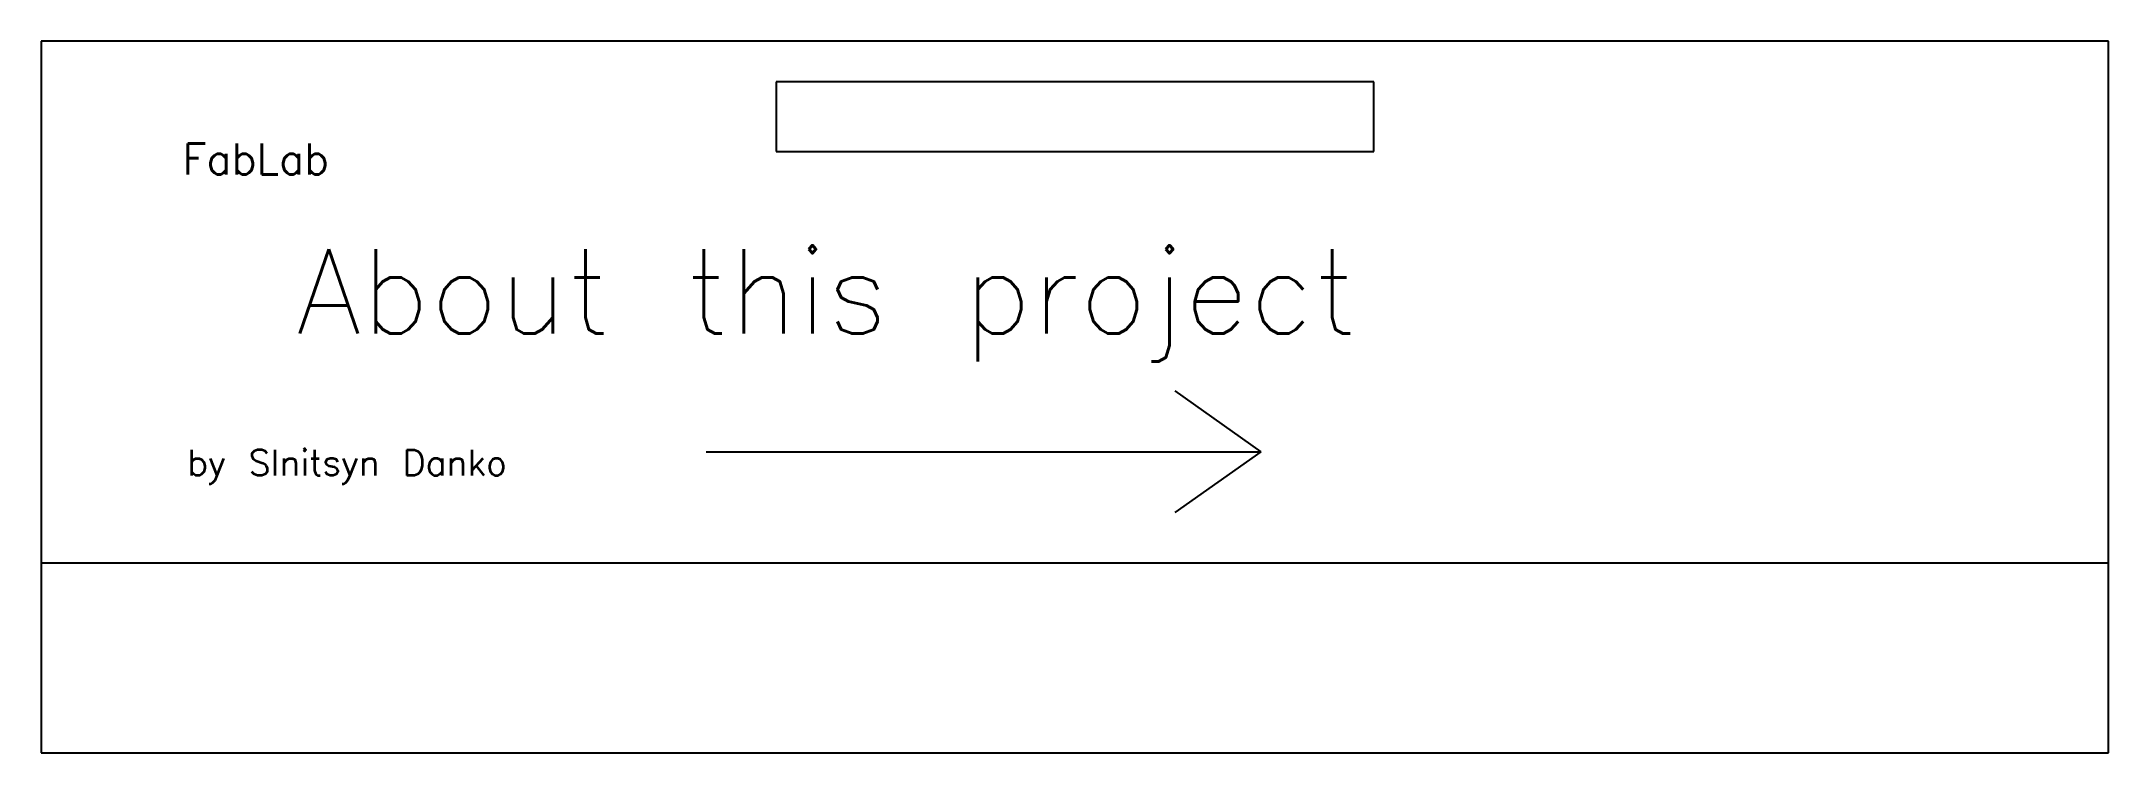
# Model space of a CAD drawing. Extents: x 1158 to 1278, y 2641 to 2682.
import ezdxf

# ---------------------------------------------------------------- set-up
doc = ezdxf.new("R2010")
doc.units = 0
doc.layers.add('ПО_УМОЛЧАНИЮ', color=7, linetype='CONTINUOUS')
doc.styles.add('MTXPL_ARIAL', font='txt.shx', dxfattribs={"height": 0.2})

msp = doc.modelspace()

# ---------------------------------------------------------------- linework, layer by layer
at = {"layer": 'ПО_УМОЛЧАНИЮ'}
for p, q in [((1277.93, 2681.97), (1157.93, 2681.97)), ((1157.93, 2681.97), (1157.93, 2640.66)), ((1277.93, 2640.66), (1277.93, 2681.97)), ((1235.28, 2679.62), (1200.59, 2679.62)), ((1200.59, 2679.62), (1200.59, 2675.57)), ((1235.28, 2675.57), (1235.28, 2679.62)), ((1200.59, 2675.57), (1235.28, 2675.57)), ((1223.73, 2661.67), (1228.72, 2658.14)), ((1196.52, 2658.14), (1228.72, 2658.14)), ((1228.72, 2658.14), (1223.73, 2654.61)), ((1277.93, 2651.66), (1157.93, 2651.66)), ((1157.93, 2651.66), (1157.93, 2640.66)), ((1277.93, 2640.66), (1277.93, 2651.66)), ((1157.93, 2640.66), (1277.93, 2640.66)), ((1157.93, 2640.66), (1277.93, 2640.66))]:
    msp.add_line(p, q, dxfattribs=at)

# ---------------------------------------------------------------- texts
at = {"layer": 'ПО_УМОЛЧАНИЮ', "style": 'MTXPL_ARIAL'}
for s, height, p in [('FabLab', 1.788, (1166.14, 2674.24)), ('About this project', 4.895, (1172.73, 2665)), ('by SInitsyn Danko', 1.4903, (1166.4, 2656.76))]:
    msp.add_text(s, height=height, dxfattribs=at).set_placement(p)

doc.saveas('drawing.dxf')
